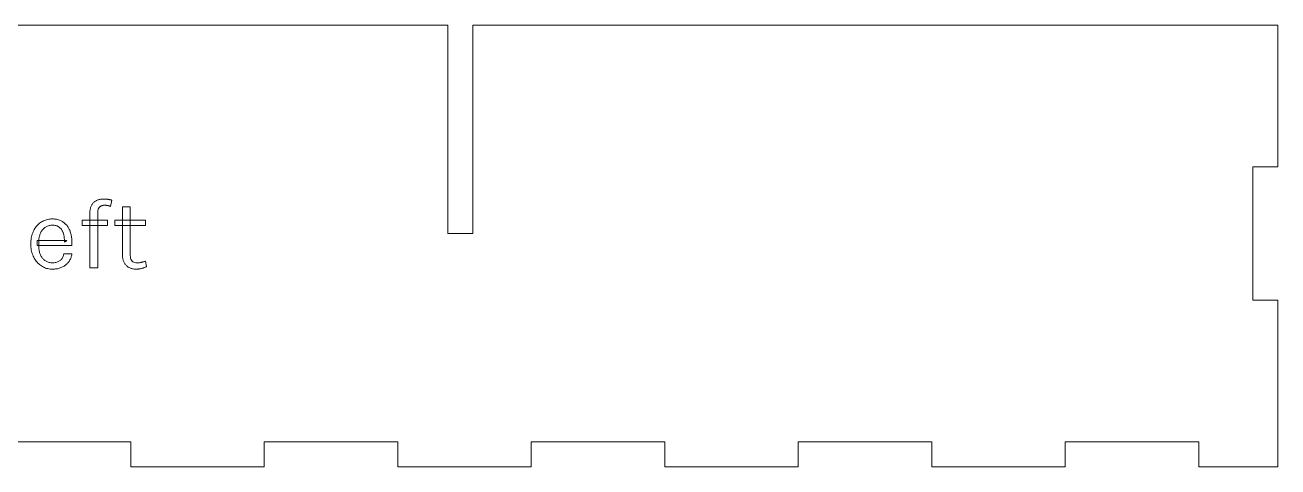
# Model space of a CAD drawing. Extents: x 3 to 513, y 3 to 383.
# Drawn here: x 143.8 to 294, y 3 to 56 of the extents above; entities that cross this region are included whole.
import ezdxf

# ---------------------------------------------------------------- set-up
doc = ezdxf.new("R2010")
doc.units = 0
doc.layers.get('0').update_dxf_attribs({"lineweight": 0})

msp = doc.modelspace()

# ---------------------------------------------------------------- linework, layer by layer
for p, q in [((194.5, 56), (102.5, 56)), ((194.5, 30.999), (194.5, 56)), ((291, 56), (197.5, 56)), ((197.5, 56), (197.5, 30.999)), ((294, 56), (291, 56)), ((294, 39), (294, 56)), ((291, 23), (291, 39)), ((291, 39), (294, 39)), ((151.863, 34.494), (151.912, 34.561)), ((151.912, 34.561), (151.963, 34.624)), ((151.963, 34.624), (152.017, 34.683)), ((152.017, 34.683), (152.075, 34.739)), ((152.075, 34.739), (152.135, 34.791)), ((152.135, 34.791), (152.198, 34.839)), ((152.198, 34.839), (152.264, 34.883)), ((152.264, 34.883), (152.334, 34.923)), ((152.334, 34.923), (152.406, 34.96)), ((152.406, 34.96), (152.481, 34.993)), ((152.481, 34.993), (152.557, 35.023)), ((152.557, 35.023), (152.635, 35.049)), ((152.635, 35.049), (152.715, 35.071)), ((152.715, 35.071), (152.797, 35.09)), ((152.797, 35.09), (152.88, 35.106)), ((152.88, 35.106), (152.965, 35.118)), ((152.965, 35.118), (153.052, 35.127)), ((153.052, 35.127), (153.141, 35.132)), ((153.141, 35.132), (153.231, 35.134)), ((153.231, 35.134), (153.231, 35.134)), ((153.231, 35.134), (153.28, 35.134)), ((153.28, 35.134), (153.33, 35.133)), ((153.33, 35.133), (153.379, 35.131)), ((153.379, 35.131), (153.429, 35.128)), ((153.429, 35.128), (153.479, 35.125)), ((153.479, 35.125), (153.529, 35.121)), ((153.529, 35.121), (153.58, 35.116)), ((153.58, 35.116), (153.63, 35.111)), ((153.63, 35.111), (153.681, 35.105)), ((153.681, 35.105), (153.732, 35.098)), ((153.732, 35.098), (153.783, 35.09)), ((153.783, 35.09), (153.834, 35.082)), ((153.834, 35.082), (153.885, 35.073)), ((153.885, 35.073), (153.936, 35.063)), ((153.936, 35.063), (153.986, 35.053)), ((153.986, 35.053), (154.037, 35.042)), ((154.037, 35.042), (154.088, 35.03)), ((154.239, 34.99), (154.059, 34.246)), ((154.088, 35.03), (154.138, 35.017)), ((154.138, 35.017), (154.189, 35.004)), ((154.189, 35.004), (154.239, 34.99)), ((154.239, 34.99), (154.239, 34.99)), ((151.599, 33.49), (151.601, 33.602)), ((151.599, 26.866), (151.599, 33.49)), ((151.601, 33.602), (151.608, 33.71)), ((151.608, 33.71), (151.619, 33.813)), ((151.619, 33.813), (151.634, 33.913)), ((151.634, 33.913), (151.654, 34.008)), ((151.654, 34.008), (151.678, 34.099)), ((151.678, 34.099), (151.706, 34.187)), ((151.706, 34.187), (151.739, 34.27)), ((151.739, 34.27), (151.776, 34.348)), ((151.776, 34.348), (151.818, 34.423)), ((151.818, 34.423), (151.863, 34.494)), ((152.536, 33.551), (152.535, 33.478)), ((152.535, 33.478), (152.535, 33.478)), ((152.535, 33.478), (152.535, 26.866)), ((152.54, 33.62), (152.536, 33.551)), ((152.546, 33.686), (152.54, 33.62)), ((152.555, 33.748), (152.546, 33.686)), ((152.566, 33.806), (152.555, 33.748)), ((152.58, 33.862), (152.566, 33.806)), ((152.597, 33.914), (152.58, 33.862)), ((152.616, 33.962), (152.597, 33.914)), ((152.637, 34.007), (152.616, 33.962)), ((152.661, 34.048), (152.637, 34.007)), ((152.687, 34.086), (152.661, 34.048)), ((152.714, 34.122), (152.687, 34.086)), ((152.743, 34.155), (152.714, 34.122)), ((152.772, 34.186), (152.743, 34.155)), ((152.803, 34.215), (152.772, 34.186)), ((152.836, 34.24), (152.803, 34.215)), ((152.87, 34.263), (152.836, 34.24)), ((152.905, 34.284), (152.87, 34.263)), ((152.941, 34.302), (152.905, 34.284)), ((152.979, 34.318), (152.941, 34.302)), ((153.017, 34.332), (152.979, 34.318)), ((153.056, 34.344), (153.017, 34.332)), ((153.094, 34.355), (153.056, 34.344)), ((153.133, 34.364), (153.094, 34.355)), ((153.171, 34.372), (153.133, 34.364)), ((153.209, 34.378), (153.171, 34.372)), ((153.248, 34.384), (153.209, 34.378)), ((153.286, 34.387), (153.248, 34.384)), ((153.325, 34.389), (153.286, 34.387)), ((153.363, 34.39), (153.325, 34.389)), ((153.396, 34.39), (153.363, 34.39)), ((153.363, 34.39), (153.363, 34.39)), ((153.428, 34.389), (153.396, 34.39)), ((153.462, 34.387), (153.428, 34.389)), ((153.495, 34.384), (153.462, 34.387)), ((153.529, 34.381), (153.495, 34.384)), ((153.563, 34.377), (153.529, 34.381)), ((153.597, 34.372), (153.563, 34.377)), ((153.632, 34.367), (153.597, 34.372)), ((153.667, 34.361), (153.632, 34.367)), ((153.702, 34.354), (153.667, 34.361)), ((153.737, 34.346), (153.702, 34.354)), ((153.773, 34.338), (153.737, 34.346)), ((153.808, 34.329), (153.773, 34.338)), ((153.844, 34.319), (153.808, 34.329)), ((153.88, 34.309), (153.844, 34.319)), ((153.915, 34.298), (153.88, 34.309)), ((153.951, 34.286), (153.915, 34.298)), ((153.987, 34.273), (153.951, 34.286)), ((154.023, 34.26), (153.987, 34.273)), ((154.059, 34.246), (154.023, 34.26)), ((155.517, 28.342), (155.517, 34.198)), ((155.517, 34.198), (156.441, 34.198)), ((156.441, 34.198), (156.441, 28.366)), ((144.931, 31.474), (145.005, 31.601)), ((145.005, 31.601), (145.085, 31.72)), ((145.085, 31.72), (145.17, 31.834)), ((145.17, 31.834), (145.259, 31.941)), ((145.259, 31.941), (145.354, 32.042)), ((145.354, 32.042), (145.453, 32.137)), ((145.453, 32.137), (145.558, 32.225)), ((145.558, 32.225), (145.667, 32.307)), ((145.667, 32.307), (145.782, 32.383)), ((145.782, 32.383), (145.901, 32.452)), ((145.901, 32.452), (146.023, 32.514)), ((146.064, 31.588), (145.999, 31.523)), ((146.023, 32.514), (146.148, 32.568)), ((146.132, 31.65), (146.064, 31.588)), ((146.205, 31.708), (146.132, 31.65)), ((146.148, 32.568), (146.276, 32.615)), ((146.281, 31.762), (146.205, 31.708)), ((146.276, 32.615), (146.408, 32.655)), ((146.361, 31.81), (146.281, 31.762)), ((146.444, 31.852), (146.361, 31.81)), ((146.408, 32.655), (146.543, 32.688)), ((146.531, 31.888), (146.444, 31.852)), ((146.622, 31.919), (146.531, 31.888)), ((146.543, 32.688), (146.682, 32.713)), ((146.716, 31.945), (146.622, 31.919)), ((146.682, 32.713), (146.824, 32.731)), ((146.814, 31.965), (146.716, 31.945)), ((146.915, 31.979), (146.814, 31.965)), ((146.824, 32.731), (146.969, 32.742)), ((147.02, 31.987), (146.915, 31.979)), ((146.969, 32.742), (147.117, 32.746)), ((147.129, 31.99), (147.02, 31.987)), ((147.117, 32.746), (147.117, 32.746)), ((147.117, 32.746), (147.246, 32.743)), ((147.215, 31.988), (147.129, 31.99)), ((147.129, 31.99), (147.129, 31.99)), ((147.298, 31.983), (147.215, 31.988)), ((147.246, 32.743), (147.371, 32.735)), ((147.378, 31.974), (147.298, 31.983)), ((147.371, 32.735), (147.492, 32.722)), ((147.454, 31.961), (147.378, 31.974)), ((147.528, 31.945), (147.454, 31.961)), ((147.492, 32.722), (147.609, 32.704)), ((147.598, 31.925), (147.528, 31.945)), ((147.666, 31.902), (147.598, 31.925)), ((147.609, 32.704), (147.723, 32.68)), ((147.73, 31.875), (147.666, 31.902)), ((147.723, 32.68), (147.833, 32.651)), ((147.791, 31.844), (147.73, 31.875)), ((147.849, 31.81), (147.791, 31.844)), ((147.833, 32.651), (147.939, 32.617)), ((147.904, 31.773), (147.849, 31.81)), ((147.957, 31.733), (147.904, 31.773)), ((147.939, 32.617), (148.041, 32.577)), ((148.007, 31.691), (147.957, 31.733)), ((148.054, 31.647), (148.007, 31.691)), ((148.041, 32.577), (148.139, 32.532)), ((148.1, 31.601), (148.054, 31.647)), ((148.142, 31.552), (148.1, 31.601)), ((148.139, 32.532), (148.233, 32.482)), ((148.182, 31.501), (148.142, 31.552)), ((148.233, 32.482), (148.324, 32.427)), ((148.324, 32.427), (148.411, 32.369)), ((148.411, 32.369), (148.494, 32.307)), ((148.494, 32.307), (148.574, 32.241)), ((148.574, 32.241), (148.65, 32.172)), ((148.65, 32.172), (148.723, 32.098)), ((148.723, 32.098), (148.792, 32.021)), ((148.792, 32.021), (148.857, 31.941)), ((148.857, 31.941), (148.919, 31.856)), ((148.919, 31.856), (148.977, 31.768)), ((148.977, 31.768), (149.032, 31.677)), ((149.032, 31.677), (149.083, 31.583)), ((149.083, 31.583), (149.131, 31.487)), ((150.663, 31.954), (150.663, 32.602)), ((150.663, 32.602), (153.723, 32.602)), ((153.723, 31.954), (150.663, 31.954)), ((153.723, 32.602), (153.723, 31.954)), ((153.723, 31.954), (153.723, 31.954)), ((154.593, 31.954), (154.593, 32.602)), ((154.593, 32.602), (158.253, 32.602)), ((158.253, 31.954), (154.593, 31.954)), ((158.253, 32.602), (158.253, 31.954)), ((158.253, 31.954), (158.253, 31.954)), ((144.528, 29.908), (144.538, 30.088)), ((144.538, 30.088), (144.555, 30.263)), ((144.555, 30.263), (144.579, 30.433)), ((144.579, 30.433), (144.609, 30.598)), ((144.609, 30.598), (144.646, 30.757)), ((144.646, 30.757), (144.69, 30.911)), ((144.69, 30.911), (144.74, 31.06)), ((144.74, 31.06), (144.797, 31.204)), ((144.797, 31.204), (144.861, 31.342)), ((144.861, 31.342), (144.931, 31.474)), ((145.281, 29.578), (145.281, 30.154)), ((145.281, 30.154), (148.815, 30.154)), ((145.463, 30.08), (145.461, 29.974)), ((145.468, 30.185), (145.463, 30.08)), ((145.478, 30.288), (145.468, 30.185)), ((145.491, 30.389), (145.478, 30.288)), ((145.507, 30.489), (145.491, 30.389)), ((145.528, 30.588), (145.507, 30.489)), ((145.552, 30.685), (145.528, 30.588)), ((145.58, 30.78), (145.552, 30.685)), ((145.612, 30.874), (145.58, 30.78)), ((145.647, 30.967), (145.612, 30.874)), ((145.686, 31.057), (145.647, 30.967)), ((145.729, 31.144), (145.686, 31.057)), ((145.775, 31.226), (145.729, 31.144)), ((145.826, 31.306), (145.775, 31.226)), ((145.88, 31.382), (145.826, 31.306)), ((145.937, 31.454), (145.88, 31.382)), ((145.999, 31.523), (145.937, 31.454)), ((148.22, 31.447), (148.182, 31.501)), ((148.255, 31.391), (148.22, 31.447)), ((148.287, 31.333), (148.255, 31.391)), ((148.317, 31.273), (148.287, 31.333)), ((148.345, 31.212), (148.317, 31.273)), ((148.372, 31.15), (148.345, 31.212)), ((148.396, 31.086), (148.372, 31.15)), ((148.418, 31.022), (148.396, 31.086)), ((148.439, 30.956), (148.418, 31.022)), ((148.457, 30.889), (148.439, 30.956)), ((148.473, 30.821), (148.457, 30.889)), ((148.488, 30.752), (148.473, 30.821)), ((148.5, 30.682), (148.488, 30.752)), ((148.511, 30.611), (148.5, 30.682)), ((148.52, 30.54), (148.511, 30.611)), ((148.527, 30.47), (148.52, 30.54)), ((148.534, 30.399), (148.527, 30.47)), ((148.538, 30.328), (148.534, 30.399)), ((148.541, 30.257), (148.538, 30.328)), ((148.815, 30.154), (148.539, 29.974)), ((148.539, 29.974), (148.542, 30.045)), ((148.543, 30.186), (148.541, 30.257)), ((148.542, 30.045), (148.543, 30.116)), ((148.543, 30.116), (148.543, 30.186)), ((149.131, 31.487), (149.175, 31.389)), ((149.175, 31.389), (149.216, 31.289)), ((149.216, 31.289), (149.254, 31.186)), ((149.254, 31.186), (149.288, 31.081)), ((149.288, 31.081), (149.319, 30.973)), ((149.319, 30.973), (149.346, 30.863)), ((149.346, 30.863), (149.37, 30.751)), ((149.37, 30.751), (149.391, 30.637)), ((149.391, 30.637), (149.408, 30.523)), ((149.408, 30.523), (149.422, 30.407)), ((149.422, 30.407), (149.433, 30.291)), ((149.433, 30.291), (149.441, 30.174)), ((149.441, 30.174), (149.446, 30.057)), ((149.446, 30.057), (149.447, 29.938)), ((197.5, 30.999), (194.5, 30.999)), ((144.525, 29.722), (144.528, 29.908)), ((144.528, 29.548), (144.525, 29.722)), ((144.525, 29.722), (144.525, 29.722)), ((144.539, 29.377), (144.528, 29.548)), ((144.556, 29.211), (144.539, 29.377)), ((144.579, 29.049), (144.556, 29.211)), ((144.61, 28.891), (144.579, 29.049)), ((144.647, 28.737), (144.61, 28.891)), ((144.691, 28.587), (144.647, 28.737)), ((144.742, 28.441), (144.691, 28.587)), ((149.433, 29.578), (145.281, 29.578)), ((145.461, 29.974), (145.461, 29.974)), ((145.461, 29.974), (145.461, 29.59)), ((145.461, 29.59), (145.463, 29.471)), ((145.463, 29.471), (145.468, 29.355)), ((145.468, 29.355), (145.477, 29.241)), ((145.477, 29.241), (145.49, 29.13)), ((145.49, 29.13), (145.507, 29.021)), ((145.507, 29.021), (145.527, 28.915)), ((145.527, 28.915), (145.551, 28.812)), ((145.551, 28.812), (145.578, 28.711)), ((145.578, 28.711), (145.609, 28.612)), ((145.609, 28.612), (145.644, 28.516)), ((148.455, 28.455), (148.473, 28.558)), ((148.473, 28.558), (148.473, 28.558)), ((148.473, 28.558), (149.445, 28.558)), ((149.445, 28.558), (149.425, 28.446)), ((149.441, 29.699), (149.433, 29.578)), ((149.433, 29.578), (149.433, 29.578)), ((149.446, 29.819), (149.441, 29.699)), ((149.447, 29.938), (149.446, 29.819)), ((144.8, 28.3), (144.742, 28.441)), ((144.864, 28.162), (144.8, 28.3)), ((144.934, 28.029), (144.864, 28.162)), ((145.009, 27.903), (144.934, 28.029)), ((145.09, 27.782), (145.009, 27.903)), ((145.175, 27.667), (145.09, 27.782)), ((145.264, 27.558), (145.175, 27.667)), ((145.359, 27.455), (145.264, 27.558)), ((145.459, 27.358), (145.359, 27.455)), ((145.564, 27.267), (145.459, 27.358)), ((145.673, 27.182), (145.564, 27.267)), ((145.644, 28.516), (145.682, 28.423)), ((145.788, 27.103), (145.673, 27.182)), ((145.682, 28.423), (145.725, 28.334)), ((145.725, 28.334), (145.77, 28.249)), ((145.77, 28.249), (145.82, 28.168)), ((145.907, 27.031), (145.788, 27.103)), ((145.82, 28.168), (145.873, 28.091)), ((145.873, 28.091), (145.929, 28.018)), ((145.929, 28.018), (145.99, 27.949)), ((145.99, 27.949), (146.054, 27.884)), ((146.054, 27.884), (146.122, 27.823)), ((146.122, 27.823), (146.193, 27.766)), ((146.193, 27.766), (146.268, 27.714)), ((146.268, 27.714), (146.347, 27.667)), ((146.347, 27.667), (146.43, 27.625)), ((146.43, 27.625), (146.517, 27.589)), ((146.517, 27.589), (146.607, 27.559)), ((146.607, 27.559), (146.701, 27.534)), ((146.701, 27.534), (146.799, 27.515)), ((146.799, 27.515), (146.901, 27.501)), ((146.901, 27.501), (147.007, 27.493)), ((147.007, 27.493), (147.117, 27.49)), ((147.117, 27.49), (147.227, 27.493)), ((147.117, 27.49), (147.117, 27.49)), ((147.227, 27.493), (147.332, 27.501)), ((147.332, 27.501), (147.434, 27.514)), ((147.434, 27.514), (147.532, 27.533)), ((147.532, 27.533), (147.625, 27.558)), ((147.625, 27.558), (147.715, 27.587)), ((147.715, 27.587), (147.801, 27.622)), ((147.801, 27.622), (147.883, 27.663)), ((147.883, 27.663), (147.961, 27.709)), ((147.961, 27.709), (148.035, 27.76)), ((148.035, 27.76), (148.104, 27.817)), ((148.104, 27.817), (148.168, 27.878)), ((148.168, 27.878), (148.226, 27.945)), ((148.226, 27.945), (148.278, 28.017)), ((148.278, 28.017), (148.325, 28.095)), ((148.417, 27.04), (148.324, 26.99)), ((148.325, 28.095), (148.365, 28.177)), ((148.365, 28.177), (148.401, 28.264)), ((148.401, 28.264), (148.431, 28.357)), ((148.507, 27.094), (148.417, 27.04)), ((148.431, 28.357), (148.455, 28.455)), ((148.593, 27.152), (148.507, 27.094)), ((148.675, 27.213), (148.593, 27.152)), ((148.755, 27.278), (148.675, 27.213)), ((148.831, 27.347), (148.755, 27.278)), ((148.903, 27.42), (148.831, 27.347)), ((148.972, 27.497), (148.903, 27.42)), ((149.037, 27.577), (148.972, 27.497)), ((149.098, 27.661), (149.037, 27.577)), ((149.155, 27.748), (149.098, 27.661)), ((149.207, 27.838), (149.155, 27.748)), ((149.255, 27.931), (149.207, 27.838)), ((149.298, 28.028), (149.255, 27.931)), ((149.337, 28.127), (149.298, 28.028)), ((149.37, 28.23), (149.337, 28.127)), ((149.4, 28.336), (149.37, 28.23)), ((149.425, 28.446), (149.4, 28.336)), ((155.519, 28.236), (155.517, 28.342)), ((155.517, 28.342), (155.517, 28.342)), ((155.526, 28.133), (155.519, 28.236)), ((155.536, 28.034), (155.526, 28.133)), ((155.552, 27.939), (155.536, 28.034)), ((155.571, 27.847), (155.552, 27.939)), ((155.595, 27.759), (155.571, 27.847)), ((155.623, 27.674), (155.595, 27.759)), ((155.655, 27.593), (155.623, 27.674)), ((155.692, 27.516), (155.655, 27.593)), ((155.733, 27.442), (155.692, 27.516)), ((155.778, 27.372), (155.733, 27.442)), ((155.826, 27.305), (155.778, 27.372)), ((155.877, 27.242), (155.826, 27.305)), ((155.931, 27.183), (155.877, 27.242)), ((155.988, 27.127), (155.931, 27.183)), ((156.048, 27.075), (155.988, 27.127)), ((156.112, 27.026), (156.048, 27.075)), ((156.441, 28.366), (156.449, 28.197)), ((156.449, 28.197), (156.474, 28.046)), ((156.474, 28.046), (156.516, 27.913)), ((156.516, 27.913), (156.573, 27.798)), ((156.573, 27.798), (156.648, 27.7)), ((156.648, 27.7), (156.739, 27.62)), ((156.739, 27.62), (156.847, 27.558)), ((156.847, 27.558), (156.971, 27.514)), ((156.971, 27.514), (157.112, 27.487)), ((157.112, 27.487), (157.269, 27.478)), ((157.269, 27.478), (157.318, 27.479)), ((157.269, 27.478), (157.269, 27.478)), ((157.318, 27.479), (157.367, 27.48)), ((157.367, 27.48), (157.415, 27.483)), ((157.415, 27.483), (157.463, 27.487)), ((157.463, 27.487), (157.511, 27.491)), ((157.511, 27.491), (157.559, 27.497)), ((157.559, 27.497), (157.606, 27.504)), ((157.606, 27.504), (157.653, 27.513)), ((157.653, 27.513), (157.7, 27.522)), ((157.7, 27.522), (157.746, 27.532)), ((157.746, 27.532), (157.793, 27.543)), ((157.793, 27.543), (157.841, 27.556)), ((157.841, 27.556), (157.89, 27.569)), ((157.89, 27.569), (157.94, 27.584)), ((157.94, 27.584), (157.991, 27.599)), ((157.991, 27.599), (158.044, 27.616)), ((158.044, 27.616), (158.097, 27.634)), ((158.097, 27.634), (158.152, 27.653)), ((158.152, 27.653), (158.208, 27.673)), ((158.208, 27.673), (158.265, 27.694)), ((158.265, 27.694), (158.265, 27.694)), ((158.265, 27.694), (158.397, 27.022)), ((146.028, 26.966), (145.907, 27.031)), ((146.153, 26.909), (146.028, 26.966)), ((146.281, 26.859), (146.153, 26.909)), ((146.413, 26.817), (146.281, 26.859)), ((146.547, 26.783), (146.413, 26.817)), ((146.685, 26.756), (146.547, 26.783)), ((146.826, 26.737), (146.685, 26.756)), ((146.97, 26.726), (146.826, 26.737)), ((147.117, 26.722), (146.97, 26.726)), ((147.239, 26.724), (147.117, 26.722)), ((147.117, 26.722), (147.117, 26.722)), ((147.117, 26.722), (147.117, 26.722)), ((147.359, 26.731), (147.239, 26.724)), ((147.476, 26.742), (147.359, 26.731)), ((147.591, 26.758), (147.476, 26.742)), ((147.703, 26.777), (147.591, 26.758)), ((147.813, 26.802), (147.703, 26.777)), ((147.92, 26.831), (147.813, 26.802)), ((148.025, 26.864), (147.92, 26.831)), ((148.127, 26.902), (148.025, 26.864)), ((148.227, 26.944), (148.127, 26.902)), ((148.324, 26.99), (148.227, 26.944)), ((152.535, 26.866), (151.599, 26.866)), ((152.535, 26.866), (152.535, 26.866)), ((156.178, 26.981), (156.112, 27.026)), ((156.248, 26.94), (156.178, 26.981)), ((156.321, 26.902), (156.248, 26.94)), ((156.396, 26.868), (156.321, 26.902)), ((156.474, 26.837), (156.396, 26.868)), ((156.553, 26.81), (156.474, 26.837)), ((156.634, 26.787), (156.553, 26.81)), ((156.717, 26.767), (156.634, 26.787)), ((156.802, 26.751), (156.717, 26.767)), ((156.889, 26.738), (156.802, 26.751)), ((156.978, 26.729), (156.889, 26.738)), ((157.068, 26.724), (156.978, 26.729)), ((157.161, 26.722), (157.068, 26.724)), ((157.226, 26.723), (157.161, 26.722)), ((157.161, 26.722), (157.161, 26.722)), ((157.161, 26.722), (157.161, 26.722)), ((157.29, 26.725), (157.226, 26.723)), ((157.354, 26.73), (157.29, 26.725)), ((157.417, 26.735), (157.354, 26.73)), ((157.48, 26.743), (157.417, 26.735)), ((157.542, 26.752), (157.48, 26.743)), ((157.604, 26.763), (157.542, 26.752)), ((157.666, 26.776), (157.604, 26.763)), ((157.727, 26.79), (157.666, 26.776)), ((157.788, 26.806), (157.727, 26.79)), ((157.849, 26.823), (157.788, 26.806)), ((157.909, 26.842), (157.849, 26.823)), ((157.97, 26.861), (157.909, 26.842)), ((158.031, 26.881), (157.97, 26.861)), ((158.092, 26.902), (158.031, 26.881)), ((158.153, 26.924), (158.092, 26.902)), ((158.214, 26.947), (158.153, 26.924)), ((158.275, 26.971), (158.214, 26.947)), ((158.336, 26.996), (158.275, 26.971)), ((158.397, 27.022), (158.336, 26.996)), ((294, 23), (291, 23)), ((294, 6), (294, 23)), ((140.5, 6), (156.5, 6)), ((156.5, 6), (156.5, 3)), ((172.5, 3), (172.5, 6)), ((172.5, 6), (188.5, 6)), ((188.5, 6), (188.5, 3)), ((204.5, 3), (204.5, 6)), ((204.5, 6), (220.5, 6)), ((220.5, 6), (220.5, 3)), ((236.5, 3), (236.5, 6)), ((236.5, 6), (252.5, 6)), ((252.5, 6), (252.5, 3)), ((268.5, 3), (268.5, 6)), ((268.5, 6), (284.5, 6)), ((284.5, 6), (284.5, 3)), ((294, 3), (294, 6)), ((156.5, 3), (172.5, 3)), ((188.5, 3), (204.5, 3)), ((220.5, 3), (236.5, 3)), ((252.5, 3), (268.5, 3)), ((284.5, 3), (291, 3)), ((291, 3), (294, 3))]:
    msp.add_line(p, q)

doc.saveas('drawing.dxf')
